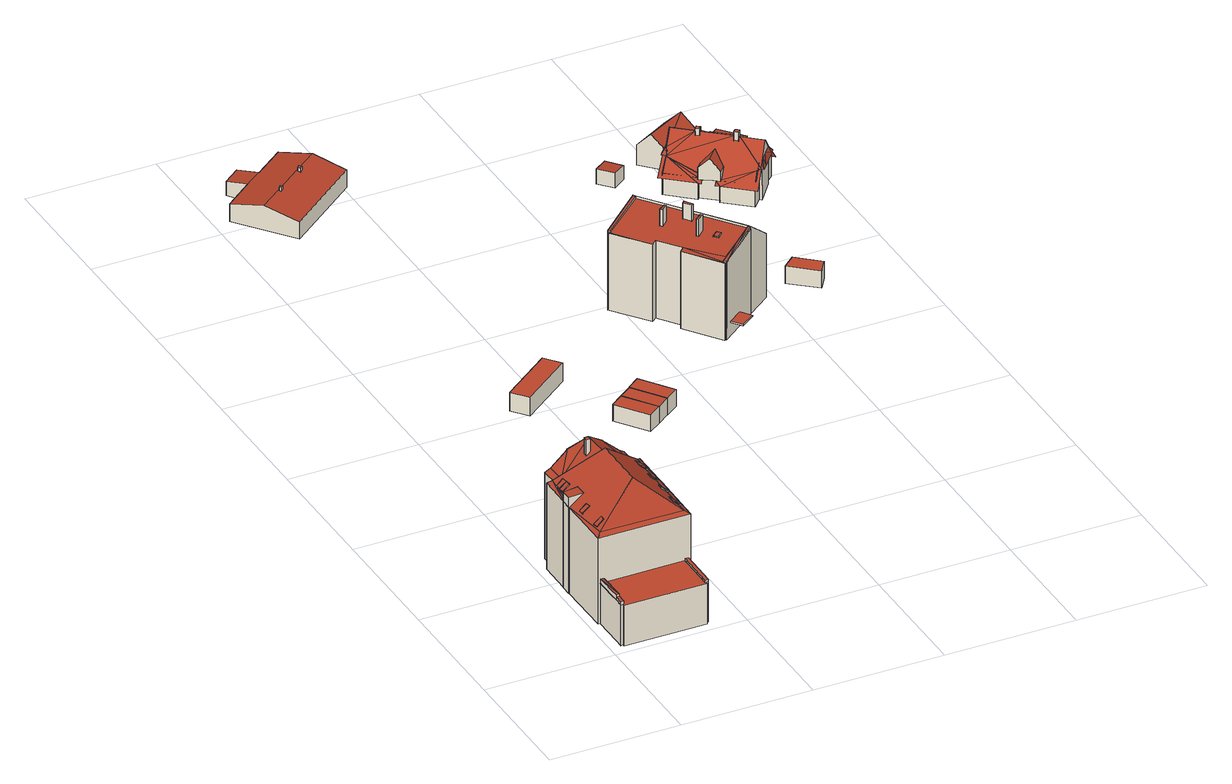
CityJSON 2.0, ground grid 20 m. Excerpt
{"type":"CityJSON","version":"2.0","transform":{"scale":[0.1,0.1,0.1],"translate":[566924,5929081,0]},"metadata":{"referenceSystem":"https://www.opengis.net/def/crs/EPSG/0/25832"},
"CityObjects":{
"building1":{"type":"Building","attributes":{"Grundfläche 2D":"339.843514","Grundhöhe NN":"1.560"},"children":["building1-1","building1-2","building1-3","building1-4","building1-5","building1-6","building1-7","building1-8","building1-9","building1-10","building1-11","building1-12","building1-13"],"geometry":[{"type":"Solid","lod":"3","boundaries":[[[[0,1,2]],[[2,3,4]],[[1,5,3,2]],[[6,1,7]],[[8,9,6]],[[6,9,1]],[[8,10,11,9]],[[12,13,11]],[[13,9,11]],[[14,13,12]],[[14,15,16,17]],[[18,13,14,17,19,20]],[[21,22,23,24,17]],[[19,17,24,25,26,13,18,20]],[[23,27,28,29,30,24]],[[31,32,33,34,35,36,37,38,39,40,30,29,41,42]],[[32,31,42,43]],[[44,32,43]],[[44,45,4,3]],[[44,3,32]],[[9,5,1]],[[30,40,39,38,37,36,35,34,33,32,26,25]],[[7,1,0]],[[3,5,26,32]],[[13,26,9]],[[9,26,5]],[[30,25,24]],[[46,47,48]],[[49,50,51,52,53,54,55,56,47,46,57]],[[0,2,58,59]],[[7,0,59,60]],[[6,7,60,61]],[[10,8,6,61,62]],[[11,10,62,63]],[[12,11,63,64]],[[14,12,64,65]],[[15,14,65,66]],[[16,15,66,67]],[[17,16,67,68]],[[23,22,21,17,68,69]],[[46,48,70,71,29,28,27,23,69,72,49,57]],[[43,42,41,29,71,73]],[[44,43,73,74]],[[45,44,74,75]],[[58,2,4,45,75]],[[76,77,52,51,50,49,72,78]],[[53,52,77,79]],[[54,53,79,80]],[[55,54,80,81]],[[56,55,81,82]],[[47,56,82,83]],[[48,47,83,70]],[[66,65,64,63,62,61,60,59,58,75,74,73,71,70,83,82,81,80,79,77,76,78,72,69,68,67]]]],"semantics":{"surfaces":[{"type":"RoofSurface"},{"type":"WallSurface"},{"type":"GroundSurface"}],"values":[[0,0,0,0,0,0,0,0,0,0,0,0,0,0,0,0,0,0,0,0,0,0,0,0,0,0,0,0,0,1,1,1,1,1,1,1,1,1,1,1,1,1,1,1,1,1,1,1,1,1,1,1,2]]}}]},
"building1-1":{"type":"BuildingInstallation","parents":["building1"],"geometry":[{"type":"MultiSurface","lod":"3","boundaries":[[[84,85,86,87]],[[88,84,87,89]],[[86,85,90,91]],[[88,89,92,93]],[[92,89,87,86,91,38]],[[90,85,84,88,93,37]]],"semantics":{"surfaces":[{"type":"RoofSurface"},{"type":"WallSurface"}],"values":[0,0,1,1,1,1]}}]},
"building1-2":{"type":"BuildingInstallation","parents":["building1"],"geometry":[{"type":"MultiSurface","lod":"3","boundaries":[[[94,95,96,97]],[[97,96,98,99]],[[94,97,99,100]],[[95,94,100,101]],[[96,95,101,98]]],"semantics":{"surfaces":[{"type":"RoofSurface"},{"type":"WallSurface"}],"values":[0,1,1,1,1]}}]},
"building1-3":{"type":"BuildingInstallation","parents":["building1"],"geometry":[{"type":"MultiSurface","lod":"3","boundaries":[[[102,103,104,105,106,107,108]],[[102,108,109]],[[110,20,111,103,102,109]],[[112,113,106,105]],[[110,109,108,107,106,113,18]],[[105,104,103,111,112]]],"semantics":{"surfaces":[{"type":"RoofSurface"},{"type":"WallSurface"}],"values":[0,0,1,1,1,1]}}]},
"building1-4":{"type":"BuildingInstallation","parents":["building1"],"geometry":[{"type":"MultiSurface","lod":"3","boundaries":[[[114,115,116]],[[115,117,116]],[[118,115,114]],[[115,119,120,121]],[[121,117,115]],[[119,122,120]],[[123,124,116,117]],[[118,114,116,124,34,125]],[[118,125,126,119,115]],[[122,119,126,127]],[[122,127,31,33,123,117,121,120]]],"semantics":{"surfaces":[{"type":"RoofSurface"},{"type":"WallSurface"}],"values":[0,0,0,0,0,0,1,1,1,1,1]}}]},
"building1-5":{"type":"BuildingInstallation","parents":["building1"],"geometry":[{"type":"MultiSurface","lod":"3","boundaries":[[[128,129,130,131,132,133]],[[129,134,135,136,137,130]],[[138,139,135,134,129,128,140,40]],[[141,140,128,133]],[[136,135,139,142]],[[136,142,143,39,144,131,130,137]],[[133,132,131,144,141]]],"semantics":{"surfaces":[{"type":"RoofSurface"},{"type":"WallSurface"}],"values":[0,0,1,1,1,1,1]}}]},
"building1-6":{"type":"BuildingInstallation","parents":["building1"],"geometry":[{"type":"MultiSurface","lod":"3","boundaries":[[[145,146,147,148,149,150]],[[145,150,151,152]],[[148,147,153,154]],[[151,150,149,148,154,155]],[[153,147,146,145,152,156]]],"semantics":{"surfaces":[{"type":"RoofSurface"},{"type":"WallSurface"}],"values":[0,1,1,1,1]}}]},
"building1-7":{"type":"BuildingInstallation","parents":["building1"],"geometry":[{"type":"MultiSurface","lod":"3","boundaries":[[[157,158,159,160]],[[161,157,160,162]],[[159,158,163,164]],[[165,162,160,159,164,36]],[[161,162,165,166]],[[163,158,157,161,166,35]]],"semantics":{"surfaces":[{"type":"RoofSurface"},{"type":"WallSurface"}],"values":[0,0,1,1,1,1]}}]},
"building1-8":{"type":"BuildingInstallation","parents":["building1"],"geometry":[{"type":"MultiSurface","lod":"3","boundaries":[[[167,168,169,170,171]],[[167,171,172,173]],[[174,172,171,170]],[[169,168,167,173,175]],[[175,174,170,169]]],"semantics":{"surfaces":[{"type":"RoofSurface"},{"type":"WallSurface"}],"values":[0,1,1,1,1]}}]},
"building1-9":{"type":"BuildingInstallation","parents":["building1"],"geometry":[{"type":"MultiSurface","lod":"3","boundaries":[[[176,177,178,179,180]],[[181,179,178,182]],[[181,183,180,179]],[[184,182,178,177]],[[176,180,183,184,177]]],"semantics":{"surfaces":[{"type":"RoofSurface"},{"type":"WallSurface"}],"values":[0,1,1,1,1]}}]},
"building1-10":{"type":"BuildingInstallation","parents":["building1"],"geometry":[{"type":"MultiSurface","lod":"3","boundaries":[[[185,186,187,188,189,190,191]],[[16,17,192,187,186,185]],[[193,19,14,15,191,190,189,188]],[[185,191,15,16]]],"semantics":{"surfaces":[{"type":"RoofSurface"},{"type":"WallSurface"}],"values":[0,1,1,1]}}]},
"building1-11":{"type":"BuildingInstallation","parents":["building1"],"geometry":[{"type":"MultiSurface","lod":"3","boundaries":[[[194,195,196]],[[197,194,196,198]],[[49,196,195,57]],[[49,50,199,198,196]],[[199,200,197,198]],[[195,194,197,200,201,202,57]]],"semantics":{"surfaces":[{"type":"RoofSurface"},{"type":"WallSurface"}],"values":[0,0,1,1,1,1]}}]},
"building1-12":{"type":"BuildingInstallation","parents":["building1"],"geometry":[{"type":"MultiSurface","lod":"3","boundaries":[[[203,204,200,199,205]],[[206,201,200,204]],[[50,51,52,203,205,199]],[[52,53,206,204,203]]],"semantics":{"surfaces":[{"type":"RoofSurface"},{"type":"WallSurface"}],"values":[0,1,1,1]}}]},
"building1-13":{"type":"BuildingInstallation","parents":["building1"],"geometry":[{"type":"MultiSurface","lod":"3","boundaries":[[[207,208,209,210,211]],[[208,207,211,46,212,213]],[[213,56,47,209,208]],[[47,48,210,209]],[[46,211,210,48]]],"semantics":{"surfaces":[{"type":"RoofSurface"},{"type":"WallSurface"}],"values":[0,1,1,1,1]}}]},
"building2":{"type":"Building","attributes":{"Grundfläche 2D":"29.905213","Grundhöhe NN":"1.643"},"geometry":[{"type":"Solid","lod":"3","boundaries":[[[[214,215,216,217]],[[218,219,217,216]],[[219,220,214,217]],[[220,221,215,214]],[[221,218,216,215]],[[221,220,219,218]]]],"semantics":{"surfaces":[{"type":"RoofSurface"},{"type":"WallSurface"},{"type":"GroundSurface"}],"values":[[0,1,1,1,1,2]]}}]},
"building3":{"type":"Building","attributes":{"Grundfläche 2D":"13.980530","Grundhöhe NN":"1.909"},"geometry":[{"type":"Solid","lod":"3","boundaries":[[[[222,223,224,225]],[[226,227,225,224]],[[227,228,222,225]],[[228,229,223,222]],[[229,226,224,223]],[[229,228,227,226]]]],"semantics":{"surfaces":[{"type":"RoofSurface"},{"type":"WallSurface"},{"type":"GroundSurface"}],"values":[[0,1,1,1,1,2]]}}]},
"building4":{"type":"Building","attributes":{"Grundfläche 2D":"13.741090","Grundhöhe NN":"1.908"},"geometry":[{"type":"Solid","lod":"3","boundaries":[[[[230,231,232,233]],[[234,235,233,232]],[[235,236,230,233]],[[236,237,231,230]],[[237,234,232,231]],[[237,236,235,234]]]],"semantics":{"surfaces":[{"type":"RoofSurface"},{"type":"WallSurface"},{"type":"GroundSurface"}],"values":[[0,1,1,1,1,2]]}}]},
"building5":{"type":"Building","attributes":{"Grundfläche 2D":"164.939030","Grundhöhe NN":"2.644"},"children":["building5-1","building5-2"],"geometry":[{"type":"Solid","lod":"3","boundaries":[[[[238,239,240,241,242,243,244,245]],[[246,247,248,249,240,239,238,245,244,243]],[[250,251,248,247]],[[242,241,252,253]],[[246,243,242,253,254]],[[247,246,254,255]],[[250,247,255,256]],[[251,250,256,257]],[[248,251,257,258]],[[249,248,258,259]],[[252,241,240,249,259]],[[252,259,258,257,256,255,254,253]]]],"semantics":{"surfaces":[{"type":"RoofSurface"},{"type":"WallSurface"},{"type":"GroundSurface"}],"values":[[0,0,0,1,1,1,1,1,1,1,1,2]]}}]},
"building5-1":{"type":"BuildingInstallation","parents":["building5"],"geometry":[{"type":"MultiSurface","lod":"3","boundaries":[[[260,261,262,263,264]],[[265,262,261,244]],[[265,266,263,262]],[[266,267,268,260,264,263]],[[268,244,261,260]]],"semantics":{"surfaces":[{"type":"RoofSurface"},{"type":"WallSurface"}],"values":[0,1,1,1,1]}}]},
"building5-2":{"type":"BuildingInstallation","parents":["building5"],"geometry":[{"type":"MultiSurface","lod":"3","boundaries":[[[269,270,271,272]],[[272,271,238,273]],[[273,274,269,272]],[[270,269,274,275]],[[275,238,271,270]]],"semantics":{"surfaces":[{"type":"RoofSurface"},{"type":"WallSurface"}],"values":[0,1,1,1,1]}}]},
"building6":{"type":"Building","attributes":{"Grundfläche 2D":"14.426490","Grundhöhe NN":"1.921"},"geometry":[{"type":"Solid","lod":"3","boundaries":[[[[276,277,278,279]],[[280,281,279,278]],[[281,282,276,279]],[[282,283,277,276]],[[283,280,278,277]],[[283,282,281,280]]]],"semantics":{"surfaces":[{"type":"RoofSurface"},{"type":"WallSurface"},{"type":"GroundSurface"}],"values":[[0,1,1,1,1,2]]}}]},
"building7":{"type":"Building","attributes":{"Grundfläche 2D":"234.275109","Grundhöhe NN":"1.674"},"children":["building7-1","building7-2","building7-3","building7-4","building7-5","building7-6","building7-7","building7-8","building7-9","building7-10","building7-11","building7-12","building7-13"],"geometry":[{"type":"Solid","lod":"3","boundaries":[[[[284,285,286,287,288,289,290,291,292,293,294,295]],[[296,290,289]],[[291,290,297,292]],[[298,294,299,300]],[[298,300,301,284,295,294]],[[302,300,299]],[[303,304,305,306,307,308,309]],[[310,311,312,313]],[[296,289,314,315]],[[290,296,315,316]],[[297,290,316,317]],[[292,297,317,318]],[[293,292,318,319]],[[294,293,319,320]],[[299,294,320,321]],[[302,299,321,322]],[[300,302,322,323]],[[301,300,323,324]],[[301,324,325,286,285,284]],[[310,313,326,327]],[[311,310,327,328]],[[312,311,328,329]],[[288,287,286,330,306,305,304,303,331,289]],[[306,330,286,325,332,307]],[[312,329,333,309,308,307,332,326,313]],[[303,309,333,314,289,331]],[[315,314,333,329,328,327,326,332,325,324,323,322,321,320,319,318,317,316]]]],"semantics":{"surfaces":[{"type":"RoofSurface"},{"type":"WallSurface"},{"type":"GroundSurface"}],"values":[[0,0,0,0,0,0,0,0,1,1,1,1,1,1,1,1,1,1,1,1,1,1,1,1,1,1,2]]}}]},
"building7-1":{"type":"BuildingInstallation","parents":["building7"],"geometry":[{"type":"MultiSurface","lod":"3","boundaries":[[[334,335,336,337]],[[337,336,338,339]],[[334,337,339,340]],[[335,334,340,341]],[[336,335,341,338]]],"semantics":{"surfaces":[{"type":"RoofSurface"},{"type":"WallSurface"}],"values":[0,1,1,1,1]}}]},
"building7-2":{"type":"BuildingInstallation","parents":["building7"],"geometry":[{"type":"MultiSurface","lod":"3","boundaries":[[[342,343,344,345]],[[345,344,346,347]],[[342,345,347,348]],[[343,342,348,349]],[[344,343,349,346]]],"semantics":{"surfaces":[{"type":"RoofSurface"},{"type":"WallSurface"}],"values":[0,1,1,1,1]}}]},
"building7-3":{"type":"BuildingInstallation","parents":["building7"],"geometry":[{"type":"MultiSurface","lod":"3","boundaries":[[[350,351,352,353,354,355]],[[356,357,355,354,353]],[[357,358,350,355]],[[358,359,351,350]],[[359,356,353,352,351]]],"semantics":{"surfaces":[{"type":"RoofSurface"},{"type":"WallSurface"}],"values":[0,1,1,1,1]}}]},
"building7-4":{"type":"BuildingInstallation","parents":["building7"],"geometry":[{"type":"MultiSurface","lod":"3","boundaries":[[[360,361,362,363,331,364]],[[363,288,289,331]],[[289,296,364,331]],[[360,364,296,290,291,361]],[[291,365,288,363,362,361]]],"semantics":{"surfaces":[{"type":"RoofSurface"},{"type":"WallSurface"}],"values":[0,1,1,1,1]}}]},
"building7-5":{"type":"BuildingInstallation","parents":["building7"],"geometry":[{"type":"MultiSurface","lod":"3","boundaries":[[[366,330,367]],[[368,366,367,369]],[[370,371,368,369,372,373,374]],[[298,300,301,371,370,374]],[[330,286,287,367]],[[295,298,374,373,372,369,367,287,375]],[[368,371,301,284,285,286,330,366]]],"semantics":{"surfaces":[{"type":"RoofSurface"},{"type":"WallSurface"}],"values":[0,0,0,1,1,1,1]}}]},
"building7-6":{"type":"BuildingInstallation","parents":["building7"],"geometry":[{"type":"MultiSurface","lod":"3","boundaries":[[[376,377,378,379]],[[379,378,380,381]],[[376,379,381,382]],[[377,376,382,383]],[[378,377,383,380]]],"semantics":{"surfaces":[{"type":"RoofSurface"},{"type":"WallSurface"}],"values":[0,1,1,1,1]}}]},
"building7-7":{"type":"BuildingInstallation","parents":["building7"],"geometry":[{"type":"MultiSurface","lod":"3","boundaries":[[[384,385,386,387]],[[387,386,388]],[[384,387,388,389]],[[385,384,389,390]],[[385,390,386]]],"semantics":{"surfaces":[{"type":"RoofSurface"},{"type":"WallSurface"}],"values":[0,1,1,1,1]}}]},
"building7-8":{"type":"BuildingInstallation","parents":["building7"],"geometry":[{"type":"MultiSurface","lod":"3","boundaries":[[[391,392,393,394]],[[391,394,395,396]],[[394,393,397,395]],[[392,391,396,398]],[[393,392,398,397]]],"semantics":{"surfaces":[{"type":"RoofSurface"},{"type":"WallSurface"}],"values":[0,1,1,1,1]}}]},
"building7-9":{"type":"BuildingInstallation","parents":["building7"],"geometry":[{"type":"MultiSurface","lod":"3","boundaries":[[[399,400,401,402]],[[401,400,403,404]],[[400,399,405,403]],[[402,401,404,406]],[[399,402,406,405]]],"semantics":{"surfaces":[{"type":"RoofSurface"},{"type":"WallSurface"}],"values":[0,1,1,1,1]}}]},
"building7-10":{"type":"BuildingInstallation","parents":["building7"],"geometry":[{"type":"MultiSurface","lod":"3","boundaries":[[[407,408,409,410]],[[407,410,411,412]],[[410,409,413,411]],[[408,407,412,414]],[[409,408,414,413]]],"semantics":{"surfaces":[{"type":"RoofSurface"},{"type":"WallSurface"}],"values":[0,1,1,1,1]}}]},
"building7-11":{"type":"BuildingInstallation","parents":["building7"],"geometry":[{"type":"MultiSurface","lod":"3","boundaries":[[[415,416,417,418,419,420]],[[420,419,418,421,422,423]],[[423,424,415,420]],[[425,417,416,415,424,426]],[[425,421,418,417]]],"semantics":{"surfaces":[{"type":"RoofSurface"},{"type":"WallSurface"}],"values":[0,1,1,1,1]}}]},
"building7-12":{"type":"BuildingInstallation","parents":["building7"],"geometry":[{"type":"MultiSurface","lod":"3","boundaries":[[[427,428,429,430]],[[427,430,431,432]],[[430,429,433,431]],[[428,427,432,434]],[[429,428,434,433]]],"semantics":{"surfaces":[{"type":"RoofSurface"},{"type":"WallSurface"}],"values":[0,1,1,1,1]}}]},
"building7-13":{"type":"BuildingInstallation","parents":["building7"],"geometry":[{"type":"MultiSurface","lod":"3","boundaries":[[[435,436,437,438]],[[439,440,438,437]],[[440,441,435,438]],[[441,442,436,435]],[[442,439,437,436]],[[442,441,440,439]]],"semantics":{"surfaces":[{"type":"RoofSurface"},{"type":"WallSurface"},{"type":"OuterCeilingSurface"}],"values":[0,1,1,1,1,2]}}]},
"building8":{"type":"Building","attributes":{"Grundfläche 2D":"7.413070","Grundhöhe NN":"2.410"},"geometry":[{"type":"Solid","lod":"3","boundaries":[[[[443,444,445,446]],[[447,448,446,445]],[[448,449,443,446]],[[449,450,444,443]],[[450,447,445,444]],[[450,449,448,447]]]],"semantics":{"surfaces":[{"type":"RoofSurface"},{"type":"WallSurface"},{"type":"GroundSurface"}],"values":[[0,1,1,1,1,2]]}}]},
"building9":{"type":"Building","attributes":{"Grundfläche 2D":"11.655825","Grundhöhe NN":"0.994"},"geometry":[{"type":"Solid","lod":"3","boundaries":[[[[451,452,453,454]],[[455,456,454,453]],[[456,457,451,454]],[[457,458,452,451]],[[458,455,453,452]],[[458,457,456,455]]]],"semantics":{"surfaces":[{"type":"RoofSurface"},{"type":"WallSurface"},{"type":"GroundSurface"}],"values":[[0,1,1,1,1,2]]}}]},
"building10":{"type":"Building","attributes":{"Grundfläche 2D":"107.589595","Grundhöhe NN":"2.492"},"children":["building10-1","building10-2","building10-3"],"geometry":[{"type":"MultiSurface","lod":"3","boundaries":[[[459,460,461]],[[462,459,463,464,465,466,467,468]],[[469,470,471,466,465,464,463,459,472,473,474]],[[462,468,467,475,459]],[[472,474,472,461]],[[476,470,469,474,469,477]],[[472,474,473]],[[478,470,479,480]],[[478,481,482,483,470]],[[484,485,486,470,483,482]],[[487,470,486,485]],[[470,487,466,471]],[[466,488,467]],[[472,459,461,489,472,474,472,461]],[[476,479,470]],[[490,479,476,491]],[[492,461,460]],[[493,494,492]],[[492,494,461]],[[495,496,493]],[[496,494,493]],[[472,496,495,497,474]],[[498,499,500,497,501,502]],[[498,503,469,504,505,497,500,499]],[[505,504,469,474,497]],[[498,506,507]],[[469,503,498,507,490,491,476,477]],[[489,496,472]],[[508,480,479,509,506]],[[506,509,507]],[[510,511,512,463,462,513,514,515]],[[516,510,515,517]],[[518,519,520,489,461,516,517,521]],[[522,500,505,523,524,525]],[[523,519,518,524]],[[526,522,525,527]],[[528,503,499,526,527,529]],[[530,528,529,531]],[[532,533,534,535,491,536,507,530,531,537]],[[538,533,532,539]],[[540,541,470,542,538,539,543]],[[544,486,545,540,543,546]],[[546,547,544]],[[544,547,548]],[[549,550,548,547,551]],[[552,465,553,549,551,554]],[[513,468,555,552,554,514]],[[543,539,532,537,531,529,527,525,524,518,521,517,515,514,554,551,547,546]],[[516,460,459,511]],[[467,468,513,462,459,475]],[[459,462,463]],[[512,511,459,463]],[[460,516,492]],[[516,461,492]],[[519,523,505,500,497,495,496]],[[501,497,500,522,526,499,498,502]],[[507,506,498,530]],[[499,503,498]],[[503,528,530,498]],[[509,479,508,506]],[[508,478,480]],[[508,533,478]],[[534,533,508]],[[508,479,534]],[[541,540,545,483,482,481,478]],[[470,478,533]],[[470,541,478]],[[544,485,484,482]],[[544,556,482,483,486]],[[544,482,556]],[[487,485,544,548,550,466]],[[466,552,488]],[[549,466,550]],[[553,466,549]],[[553,465,466]],[[465,552,466]],[[488,552,467]],[[552,555,468,467]],[[511,510,516]],[[489,461,516,461]],[[520,519,496,489]],[[490,507,536,491]],[[490,491,535]],[[535,534,479]],[[490,535,479]],[[538,542,533]],[[542,470,533]]],"semantics":{"surfaces":[{"type":"RoofSurface"},{"type":"WallSurface"},{"type":"GroundSurface"}],"values":[0,0,0,0,0,0,0,0,0,0,0,0,0,0,0,0,0,0,0,0,0,0,0,0,0,0,0,0,0,0,1,1,1,1,1,1,1,1,1,1,1,1,1,1,1,1,1,2,0,0,0,0,0,0,0,0,0,0,0,0,0,0,0,0,0,0,0,0,0,0,0,0,0,0,0,0,0,0,0,0,0,0,0,0,0,0,0]}}]},
"building10-1":{"type":"BuildingInstallation","parents":["building10"],"geometry":[{"type":"MultiSurface","lod":"3","boundaries":[[[557,558,559,560,561,562,563,564,565]],[[566,564,563,562,567,504]],[[565,564,566,469]],[[557,565,469,568]],[[568,569,558,557]],[[472,560,559,558,569,473]],[[561,560,472,474]],[[562,561,474,567]]],"semantics":{"surfaces":[{"type":"RoofSurface"},{"type":"WallSurface"}],"values":[0,1,1,1,1,1,1,1]}}]},
"building10-2":{"type":"BuildingInstallation","parents":["building10"],"geometry":[{"type":"MultiSurface","lod":"3","boundaries":[[[570,571,572,573,574]],[[575,576,573,572]],[[571,570,577,578]],[[578,476,575,572,571]],[[576,477,577,570,574,573]]],"semantics":{"surfaces":[{"type":"RoofSurface"},{"type":"WallSurface"}],"values":[0,1,1,1,1]}}]},
"building10-3":{"type":"BuildingInstallation","parents":["building10"],"geometry":[{"type":"MultiSurface","lod":"3","boundaries":[[[579,580,581,582,583,584,585]],[[582,586,587,588,589,590,583]],[[591,590,589]],[[584,583,590,591,556,485,487,466,592,585]],[[464,593,581,580,579,585,592,555]],[[471,594,486,556,591,589,588,587,586]]],"semantics":{"surfaces":[{"type":"RoofSurface"},{"type":"WallSurface"}],"values":[0,0,0,1,1,1]}}]},
"building11":{"type":"Building","attributes":{"Grundfläche 2D":"43.112133","Grundhöhe NN":"1.974"},"geometry":[{"type":"Solid","lod":"3","boundaries":[[[[595,596,597]],[[596,598,597]],[[599,600,596,595]],[[601,602,603]],[[604,605,601]],[[605,602,601]],[[606,605,604]],[[595,597,607,608]],[[599,595,608,609]],[[600,599,609,610]],[[597,598,611,607]],[[604,601,603,612,613]],[[596,606,604,613,611,598]],[[614,602,605,606,596,600,610]],[[603,602,614,612]],[[609,608,607,611,613,612,614,610]]]],"semantics":{"surfaces":[{"type":"RoofSurface"},{"type":"WallSurface"},{"type":"GroundSurface"}],"values":[[0,0,0,0,0,0,0,1,1,1,1,1,1,1,1,2]]}}]},
"building12":{"type":"Building","attributes":{"Grundfläche 2D":"22.843866","Grundhöhe NN":"1.775"},"geometry":[{"type":"Solid","lod":"3","boundaries":[[[[615,616,597,617]],[[615,617,618]],[[615,618,619]],[[620,621,617,597]],[[621,622,618,617]],[[622,623,619,618]],[[623,624,615,619]],[[624,625,616,615]],[[625,620,597,616]],[[625,624,623,622,621,620]]]],"semantics":{"surfaces":[{"type":"RoofSurface"},{"type":"WallSurface"},{"type":"GroundSurface"}],"values":[[0,0,0,1,1,1,1,1,1,2]]}}]}
},
"vertices":[
[107,256,181],[80,241,203],[107,255,181],[132,222,159],[132,255,159],[80,196,204],[54,255,181],[54,257,181],[29,255,159],[29,224,159],[20,255,154],[20,230,154],[10,230,154],[16,225,159],[10,177,154],[9,177,154],[9,160,154],[10,160,154],[15,210,158],[12,177,156],[15,208,158],[10,139,154],[10,130,154],[10,72,154],[16,78,159],[80,108,212],[80,192,212],[13,72,154],[18,72,154],[150,71,154],[143,77,159],[145,207,158],[144,223,159],[144,207,159],[143,193,159],[143,169,159],[143,162,159],[143,138,159],[143,131,159],[143,105,159],[143,92,159],[151,162,154],[151,169,154],[151,229,154],[141,229,154],[140,255,154],[141,71,82],[146,10,81],[146,71,82],[13,72,81],[13,24,81],[13,10,81],[13,9,81],[17,10,81],[17,7,81],[143,7,81],[143,10,81],[18,72,81],[107,255,16],[107,256,16],[54,257,16],[54,255,16],[20,255,16],[20,230,16],[10,230,16],[10,177,16],[9,177,16],[9,160,16],[10,160,16],[10,72,16],[146,71,16],[150,71,16],[13,72,16],[151,229,16],[141,229,16],[140,255,16],[13,10,16],[13,9,16],[13,24,16],[17,10,16],[17,7,16],[143,7,16],[143,10,16],[146,10,16],
[143,138,160],[135,138,168],[135,131,168],[143,131,160],[146,138,159],[146,130,159],[135,138,167],[135,131,166],[146,130,158],[146,138,158],
[64,217,215],[70,217,215],[70,224,215],[64,224,215],[70,224,195],[64,224,189],[64,217,189],[70,217,195],
[15,208,159],[15,202,159],[16,202,160],[26,202,168],[25,210,168],[16,210,160],[15,210,159],[14,210,159],[14,210,158],[15,202,158],[26,202,167],[25,210,167],
[143,193,160],[146,204,159],[134,193,168],[134,208,168],[146,193,159],[146,206,159],[145,207,159],[144,207,160],[146,207,159],[134,208,167],[134,193,167],[146,193,158],[146,206,158],[146,207,158],
[135,92,167],[143,92,160],[143,105,160],[134,105,168],[134,94,168],[133,92,168],[144,92,160],[146,92,159],[146,105,159],[145,105,159],[144,92,159],[146,92,158],[135,92,166],[133,92,167],[146,105,158],[145,105,158],[134,105,167],
[15,130,159],[16,131,160],[26,131,168],[25,139,168],[16,139,160],[15,139,159],[15,139,158],[15,130,158],[26,131,167],[25,139,167],[16,139,159],[16,131,159],
[143,169,160],[134,170,168],[134,162,168],[143,162,160],[145,169,159],[145,162,159],[134,170,167],[134,162,167],[145,162,158],[145,169,158],
[27,90,170],[27,97,170],[27,98,170],[16,98,161],[17,90,161],[17,90,160],[27,90,169],[16,98,160],[27,98,169],
[16,192,160],[26,192,169],[26,201,168],[15,200,160],[15,192,160],[15,200,159],[26,201,167],[15,192,159],[26,192,168],
[9,160,170],[10,160,170],[31,159,172],[31,177,172],[12,177,170],[10,177,170],[9,177,170],[16,160,159],[16,177,159],
[18,26,89],[18,72,88],[13,72,89],[18,24,89],[13,24,89],[13,24,86],[18,24,86],[18,24,81],[18,26,81],
[13,9,86],[18,10,86],[13,10,86],[18,10,81],
[141,10,85],[141,9,85],[146,10,85],[146,71,86],[141,71,86],[141,10,81],[141,9,81],
[224,672,46],[145,613,46],[164,589,46],[243,648,46],[164,589,16],[243,648,16],[224,672,16],[145,613,16],
[276,537,46],[257,523,46],[291,476,46],[311,490,46],[291,476,19],[311,490,19],[276,537,19],[257,523,19],
[312,490,46],[330,504,46],[296,551,46],[277,538,46],[296,551,19],[277,538,19],[312,490,19],[330,504,19],
[84,1190,66],[79,1187,66],[45,1161,66],[78,1119,54],[194,1209,54],[163,1250,66],[129,1224,66],[124,1221,66],[131,1291,54],[85,1256,54],[58,1237,54],[13,1202,54],[64,1283,49],[38,1263,49],[78,1119,26],[194,1209,26],[131,1291,26],[85,1256,26],[64,1283,26],[38,1263,26],[58,1237,26],[13,1202,26],
[132,1220,71],[129,1224,71],[125,1220,71],[128,1216,71],[131,1220,71],[125,1220,65],[128,1216,64],[131,1220,64],[132,1220,64],
[82,1184,71],[86,1187,71],[84,1190,71],[80,1186,71],[80,1186,65],[82,1184,65],[86,1187,65],
[331,504,46],[351,518,46],[316,567,46],[297,553,46],[316,567,19],[297,553,19],[331,504,19],[351,518,19],
[498,649,143],[520,666,147],[548,687,154],[546,691,154],[443,826,154],[440,830,154],[380,784,141],[382,781,141],[420,729,141],[428,735,142],[453,702,142],[495,652,143],[380,785,141],[379,783,141],[486,646,141],[446,696,141],[488,643,141],[489,642,141],[486,642,141],[440,830,158],[443,826,158],[546,691,158],[548,687,158],[586,715,120],[557,754,120],[479,858,120],[572,766,109],[524,831,109],[508,819,115],[557,754,115],[440,830,17],[380,785,17],[380,784,17],[379,783,17],[420,729,17],[428,735,17],[453,702,17],[446,696,17],[486,642,17],[488,643,17],[489,642,17],[548,687,17],[557,754,17],[572,766,17],[524,831,17],[508,819,17],[548,687,157],[440,830,157],[586,715,17],[479,858,17],
[458,763,174],[456,766,174],[446,759,174],[448,755,174],[446,759,147],[448,755,147],[458,763,149],[456,766,149],
[487,744,177],[490,746,177],[482,758,177],[479,755,177],[482,758,152],[479,755,151],[487,744,151],[490,746,152],
[505,704,152],[498,700,150],[501,696,150],[503,694,150],[504,695,151],[509,699,152],[503,694,148],[509,699,150],[505,704,150],[498,700,148],
[380,784,143],[382,781,143],[382,782,143],[443,826,157],[380,785,143],[382,782,141],
[520,666,151],[546,691,157],[498,649,145],[517,669,150],[488,643,143],[489,642,143],[495,653,145],[495,652,145],[486,646,143],[495,653,143],
[489,722,174],[479,714,174],[481,711,174],[491,719,174],[481,711,147],[491,719,149],[489,722,149],[479,714,147],
[472,840,134],[463,834,142],[469,826,142],[478,832,134],[478,832,133],[472,840,133],[463,834,141],
[490,818,133],[481,812,142],[486,803,142],[495,810,134],[495,810,133],[490,818,132],[486,803,141],[481,812,141],
[545,744,133],[536,738,142],[542,730,142],[551,736,133],[536,738,141],[542,730,141],[545,744,132],[551,736,132],
[527,768,133],[518,762,142],[524,754,142],[533,760,133],[533,760,132],[527,768,132],[524,754,141],[518,762,141],
[508,794,133],[502,789,139],[499,788,142],[505,779,142],[511,783,136],[514,786,133],[505,779,141],[511,783,135],[514,786,132],[508,794,132],[499,788,141],[502,789,138],
[563,722,133],[554,716,141],[559,708,142],[568,714,133],[568,714,132],[563,722,132],[559,708,141],[554,716,140],
[510,633,41],[532,649,41],[520,666,41],[498,649,41],[520,666,39],[498,649,39],[510,633,39],[532,649,39],
[522,1047,48],[542,1062,46],[524,1084,46],[503,1068,48],[524,1084,24],[503,1068,24],[522,1047,24],[542,1062,24],
[669,713,38],[683,733,38],[649,762,38],[630,746,38],[649,762,10],[630,746,10],[669,713,10],[683,733,10],
[683,925,78],[686,922,78],[689,933,90],[678,927,76],[679,927,76],[634,949,61],[632,950,60],[628,952,59],[630,944,54],[644,939,60],[667,974,109],[582,1013,78],[612,973,65],[672,969,109],[669,967,104],[672,970,109],[670,910,54],[626,1010,108],[630,1006,108],[579,1017,78],[586,1021,87],[577,1018,78],[564,1002,54],[606,966,54],[600,977,60],[610,962,54],[612,965,58],[609,970,60],[621,958,59],[625,949,54],[699,945,109],[598,1035,108],[598,1034,108],[693,930,78],[715,957,78],[699,945,89],[719,962,78],[711,959,87],[717,964,78],[617,1055,78],[621,1052,78],[713,967,78],[731,978,54],[631,1069,53],[620,1051,80],[670,973,107],[711,965,82],[613,1058,78],[611,1049,87],[582,1024,78],[598,1035,87],[683,932,84],[681,929,80],[680,928,78],[670,917,60],[670,917,25],[683,932,25],[686,929,84],[686,929,25],[712,962,25],[712,962,84],[711,960,86],[689,933,25],[724,978,60],[710,964,84],[710,964,25],[724,978,25],[631,1062,60],[631,1062,25],[617,1048,83],[617,1048,25],[614,1051,83],[614,1051,25],[584,1018,25],[584,1018,83],[586,1020,86],[587,1022,88],[605,1042,97],[586,1020,25],[586,1017,84],[586,1017,25],[571,1002,60],[581,1012,76],[585,1016,82],[571,1002,25],[609,969,60],[599,978,60],[609,969,25],[611,972,25],[611,972,64],[635,953,65],[624,962,64],[635,953,25],[632,949,59],[633,951,63],[632,949,25],[633,948,60],[608,968,58],
[664,971,118],[669,966,118],[669,967,118],[672,969,118],[672,970,118],[673,971,118],[670,973,118],[668,975,118],[667,974,118],[668,975,107],[673,971,107],[664,971,103],[669,966,103],
[632,1008,114],[627,1012,114],[623,1007,114],[628,1003,114],[630,1006,114],[623,1007,103],[628,1003,103],[632,1008,106],[627,1012,106],
[634,949,75],[635,950,75],[642,958,75],[640,980,93],[621,958,93],[628,952,83],[633,948,75],[618,980,76],[612,973,76],[611,972,76],[609,970,77],[612,965,82],[608,968,77],[633,948,59],[635,950,63],[611,972,63],
[696,1107,31],[667,1093,38],[670,1083,38],[663,1091,38],[671,1134,32],[642,1125,38],[591,1077,74],[639,1128,52],[577,1093,52],[606,1062,52],[653,1110,74],[667,1093,52],[670,1083,20],[696,1107,20],[671,1134,20],[642,1125,20],[663,1091,20],[577,1093,20],[606,1062,20],[639,1128,20],
[699,1104,32],[696,1107,32],[704,1045,37],[737,1076,31],[707,1111,31],[670,1083,18],[704,1045,18],[737,1076,18],[707,1111,18],[699,1104,18],[696,1107,18]
]}
